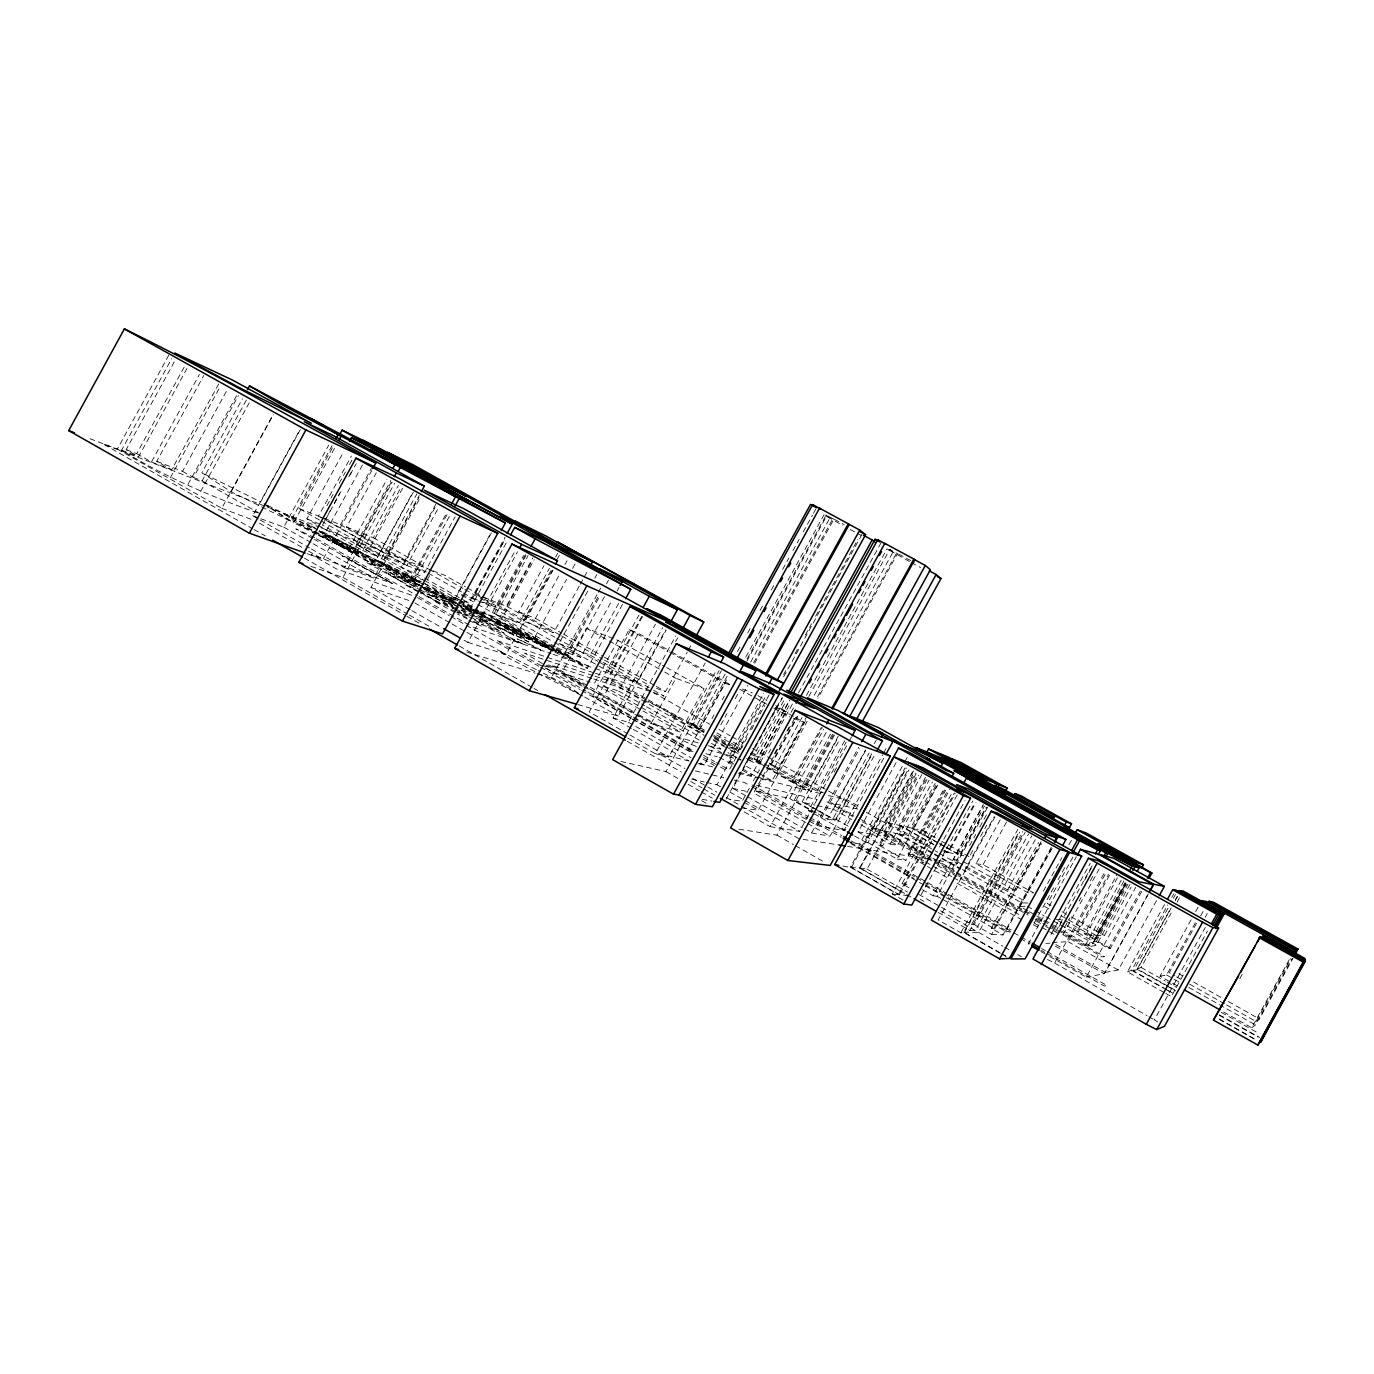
<?xml version="1.0" encoding="UTF-8"?>
<svg xmlns="http://www.w3.org/2000/svg" width="1374" height="1374" viewBox="0 0 1374 1374"><rect width="100%" height="100%" fill="white"/><g stroke="black" fill="none" stroke-linecap="round" stroke-linejoin="round"><path stroke-width="0.75" stroke-dasharray="5 3.75" d="M90.1 438.753L117.322 449.109L168.813 355.11M257.419 512.863C210.136 496.289 164.313 476.538 121.616 450.14L171.733 358.614M187.001 368.421L138.654 456.7L126.185 449.642L174.498 361.448M126.185 449.642L136.747 453.712L184.648 366.291M136.747 453.712L151.432 462.042L199.385 374.501M218.741 383.913L171.681 469.805L156.739 461.355L203.747 375.549M170.307 477.74L220.647 385.836M156.739 461.355L182.536 471.334L227.431 389.392M187.98 484.404L236.568 395.729M182.536 471.334L193.494 477.517L238.423 395.506M332.079 445.605L290.618 521.244L231.124 491.755L201.875 472.793L242.391 398.855M193.494 477.517L202.115 480.848L246.719 399.439M200.604 491.548L249.244 402.788M117.322 449.109L221.746 508.294L272.722 415.274M231.124 491.755L273.306 414.776M258.226 518.857L252.73 515.748L300.15 429.238M300.339 429.547L260.699 501.871L201.875 472.793M252.73 515.748L283.748 527.135L328.712 445.142M319.438 520.025L299.103 508.552L332.869 446.945M316.26 533.971L293.675 522.755L335.101 447.203M316.175 524.147L306.866 518.874L343.345 452.355M299.103 508.552L318.476 516.092L351.401 456.065M326.926 505.718L333.075 494.485M339.241 483.27L345.389 472.038M349.494 464.549L352.568 458.933M324.195 521.708L330.327 510.527M334.414 503.073L339.515 493.747M348.721 476.967L352.809 469.513M340.889 491.6L322.478 525.177L377.661 556.453L412.647 492.682M350.095 474.82L356.227 463.622M362.444 464.996L324.659 533.902L353.599 552.571L409.658 580.343L446.378 513.429M324.711 518.513L340.46 524.782L371.427 468.311M307.072 553.67L323.01 559.338L371.804 470.372M426.266 572.048L346.523 527.032L376.253 472.828M318.15 534.915L348.275 549.858L386.884 479.474M424.446 580.481L412.097 575.878L355.969 544.07L390.851 480.471M311.383 548.965L344.359 567.651L391.229 482.188M353.599 552.571L392.157 482.257M310.902 566.397L342.95 577.423L394.63 483.184M318.029 525.212L362.702 550.527L398.357 485.503M346.523 527.032L373.385 537.784L401.036 487.341M355.969 544.07L369.142 549.257L402.582 488.285M413.368 492.064L376.373 559.527L409.658 580.343M422.694 586.767L379.911 561.313L416.872 493.919M344.359 567.651L373.9 578.093L419.19 495.516M321.276 521.055L385.974 557.569L418.984 497.371M410.105 609.644L370.98 587.471L420.204 497.732M435.781 504.327L401.225 567.29L422.608 576.891M385.974 557.569L403.939 564.302L436.331 505.271M320.76 516.95L406.807 565.487L438.1 508.432M415.206 572.718L448.044 512.863M413.299 582.164L450.998 513.447M406.807 565.487L424.669 572.374L455.137 516.83M427.211 580.017L430.251 574.487M457.868 593.121L490.896 532.957M424.789 580.618L455.618 598.051L491.36 532.906M455.618 598.051L468.912 603.066L505.014 537.286M463.364 592.967L472.639 598.205L505.031 539.175M482.291 598.016L475.043 593.929L504.825 539.673M470.063 608.768L507.607 540.36M478.53 600.988L486.035 603.839L515.817 549.6M464.12 640.25L467.847 642.362L517.569 551.781M477.826 604.388L492.321 612.564L523.649 555.491M482.583 602.001L496.495 607.325L525.83 553.877M526.002 555.457L490.398 620.327L473.755 610.863M555.474 646.759L495.739 614.522L528.097 555.577M579.244 586.114L553.653 632.727L523.219 621.1L504.052 610.331L532.889 557.792M483.03 597.055L506.989 606.432L532.459 560.025M473.996 610.056L501.544 619.107L534.177 559.647M559.699 634.891L518.685 611.774L543.984 565.71M492.321 612.564L519.544 622.731L549.411 568.338M555.577 557.071L557.638 553.327M523.219 621.1L551.06 570.365M557.26 559.081L559.321 555.319M467.847 642.362L505.993 654.539L552.331 570.141M495.739 614.522L523.133 624.758L553.001 570.347M518.685 611.774L535.448 618.334L559.922 573.731M565.023 564.439L567.067 560.729M535.156 636.643L566.586 579.381M572.683 568.304L575.723 562.756M580.275 584.259L583.332 578.66M584.362 576.805L588.467 569.334M559.974 641.624L588.656 589.412M594.787 578.214L596.848 574.487M537.131 673.775L551.197 678.103L597.243 594.272M598.274 592.4L601.331 586.818M570.055 647.618L599.39 594.221M557.329 647.686L568.407 653.2L600.266 595.165M606.449 583.933L608.493 580.189M587.728 687.773L561.657 673.054L586.32 628.141L617.991 640.387L664.776 666.579M622.491 604.354L587.385 668.296L570.76 658.112L604.612 596.453M568.407 653.2L580.704 657.27L612.031 600.215M617.081 591.009L619.107 587.316M558.96 643.479L590.185 655.123L618.558 603.461M617.991 640.387L594.341 683.462L641.023 709.791M631.13 718.207L592.486 696.36L629.155 629.601L638.378 633.362L669.997 651.018M599.012 666.098L608.115 671.233L638.979 615.037M641.71 616.359L589.206 711.938L628.055 733.939M699.091 739.985L604.199 686.468L642.809 616.187M592.486 696.36L602.173 699.28L638.378 633.362M604.199 686.468L618.695 691.088L655.45 624.191M631.456 728.392L613.079 717.984L662.68 627.678M577.819 704.536L618.283 716.06L665.617 629.893M608.115 671.233L637.725 681.933L666.235 630.048M613.079 717.984L628.347 722.26L675.853 635.801M675.613 641.589L677.674 637.862M656.463 688.34L665.531 691.62L687.24 652.118M688.271 650.245L691.38 644.595M651.036 723.531L675.888 678.309L704.072 688.563L680.25 731.93L651.036 723.531L589.601 688.821M627.695 738.044L655.312 753.708L705.206 662.903M655.312 753.708L668.743 757.005L716.558 669.997M725.146 674.016L696.378 726.348L690.401 722.982L719.134 670.667M620.859 761.471L665.926 771.57L721.333 670.77M690.401 722.982L693.372 723.875L721.213 673.243M737.46 651.585L741.565 644.114M747.731 632.899L751.853 625.41M760.062 610.468L764.167 602.997M771.364 589.91L774.438 584.311M782.665 569.351L788.831 558.136M792.935 550.665L799.101 539.45M803.206 531.978L812.446 515.147M813.477 513.275L816.551 507.676M703.522 731.93L698.181 728.924L727.997 674.668M698.181 728.924L699.383 729.285L728.134 676.987M632.967 719.255L688.185 750.462L725.163 683.187L733.235 686.296M711.955 718.636L714.016 714.892M722.243 699.933L724.287 696.189M745.876 656.927L823.988 514.803L842.829 525.521M747.113 658.919L826.169 515.113L833.863 519.269L754.755 663.161M746.821 661.237L826.324 516.59M750.719 662.045L829.896 517.998L826.169 515.113M753.673 662.697L832.919 518.53L844.168 524.61M720.852 724.837L727.018 713.621M735.245 698.679L738.319 693.063M698.164 763.652L704.089 765.112L747.903 685.386M723.274 753.639L728.855 756.782L763.772 693.269M733.956 764.064L728.684 761.093L761.522 701.341L765.301 702.767M706.476 782.441L716.97 784.76L766.091 695.381M769.114 694.952L738.216 751.149L731.294 747.25M736.378 757.04L729.302 769.904L716.421 762.622M740.414 749.689L747.49 736.825M751.544 729.491L764.665 705.601M783.661 674.445L785.722 670.684M795.014 653.801L799.136 646.295M805.319 635.046L811.519 623.779M815.641 616.273L857.926 539.347M783.661 676.764L861.91 534.417M726.193 799.033L781.823 697.855M745.584 795.615L732.754 788.35L782.63 697.649M750.256 753.605L753.639 755.511L784.554 699.28M792.351 704.123L760.337 762.347L754.292 758.946L786.289 700.74M763.875 765.593L755.992 761.162L789.002 701.118M754.292 758.946L757.005 759.702L789.895 699.881M753.639 755.511L760.509 757.452L790.325 703.248M739.349 772.411L751.406 775.417L786.495 711.595L775.778 705.618M798.552 692.857L881.181 542.575M749.328 788.298L742.2 801.265L730.195 799.582M753.399 780.896L759.496 769.801M768.667 753.141L770.694 749.431M791.046 712.419L795.117 705.017M774.386 753.691L777.495 748.057M786.787 731.14L788.865 727.396M806.418 695.45L887.02 548.861L892.98 552.073L813.374 696.858M794.533 718.585L753.639 792.97L805.765 822.476M883.74 758.208L843.911 830.6L817.29 825.637L756.095 791.029L797.126 716.421M802.004 717.537L775.125 766.417L769.217 763.102L823.163 792.712L816.98 791.166L770.986 765.284L797.83 716.472M808.839 696.446L889.682 549.428L897.462 553.619L817.925 698.232M807.397 715.236L777.65 769.32L778.68 769.612L806.572 718.894M817.65 696.584L896.621 552.949L914.38 562.533M756.816 776.963L772.085 780.776L804.185 722.415L794.996 717.297M741.926 807.964L758.276 810.248L807.156 721.35M766.383 767.327L791.579 781.514L821.377 727.31M791.579 781.514L792.609 781.772L822.373 727.67M744.296 811.948L770.11 826.633L823.593 729.405M756.095 791.029L789.775 798.62L826.873 731.191M816.328 812.858L794.052 800.321L831.012 733.115M739.006 829.209L776.911 835.169L832.884 733.544M805.748 785.138L833.52 734.661M806.744 785.396L834.447 735.021M794.052 800.321L802.176 801.866L838.312 736.172M792.609 781.772L803.103 787.68L809.612 789.311L838.518 736.756M817.118 809.818L804.769 802.845L839.789 739.195M816.98 791.166L845.749 738.869M812.223 812.721L808.496 810.608L846.178 742.115M770.11 826.633L799.565 831.356L847.964 743.368M848.995 741.496L852.086 735.88M834.173 772.033L838.295 764.528M804.219 828.831L811.553 832.988L858.681 747.284M817.29 825.637L859.574 748.796M818.183 813.906L827.457 819.127L865.551 749.895M817.015 805.593L833.348 809.234L866.032 749.843M818.887 810.815L832.988 818.767L869.124 753.089M874.276 743.712L876.337 739.951M827.457 819.127L835.1 820.398L872.576 752.265M832.988 818.767L836.216 819.419L872.112 754.154M811.553 832.988L829.965 836.165L875.255 753.845M845.525 830.858L841.901 828.814L882.589 754.841M883.602 752.986L886.659 747.439M896.106 762.639L858.132 831.991L882.658 845.834L921.834 774.627M847.14 841.489L859.54 844.048L903.68 763.841M904.71 761.969L907.802 756.37M908.403 895.814L898.63 894.337L850.472 867.028L905.037 767.877M842.983 866.101L851.279 867.612L905.861 768.409M854.611 835.993L865.517 842.159L906.308 768.049M865.517 842.159L867.921 842.588L908.506 768.822M858.08 831.768L873.349 834.653L909.004 769.869M850.472 867.028L859.574 868.007L913.075 770.78M904.727 893.444L860.072 868.093L913.538 770.951M926.024 859.059L871.82 828.574L882.177 830.411L914.242 772.119M930.164 846.521L887.947 822.803L915.359 772.978M930.971 857.136L884.564 831.012L916.492 772.978M944.556 789.998L905.809 860.399L878.81 845.147L917.471 774.902M860.072 868.093L867.028 869.072L918.691 775.194M887.947 822.803L899.128 825.293L925.561 777.237M873.349 834.653L890.077 844.083L926.797 777.358M884.564 831.012L897.256 833.657L927.055 779.505M932.809 852.928L899.42 834.173L929.082 780.243M890.077 844.083L897.548 845.405L932.448 781.978M933.564 844.203L900.125 825.413L910.739 827.783L935.144 783.438M935.883 785.275L908.145 835.667L899.42 834.173M944.041 845.955L913.281 828.677L937.6 784.485M867.921 842.588L897.05 859.042L937.738 785.104M957.163 794.962L920.065 862.391L924.049 862.906L908.128 853.924L943.818 789.088M913.281 828.677L923.328 830.909L945.707 790.239M908.128 853.924L912.456 854.559L947.562 790.771M902.907 900.022L892.293 893.959L949.949 789.191M908.987 887.741L901.997 883.774L952.491 792.042M898.63 894.337L954.432 792.935M892.293 893.959L899.335 895.006L955.205 793.485M939.541 846.951L965.029 800.63M921.215 894.68L972.826 800.922M943.526 851.76L947.528 852.481L975.093 802.399M944.711 850.472L948.421 852.55L975.918 802.605M922.332 889.648L933.169 895.796L983.372 804.597M1041.131 841.712L1014.39 890.249L1007.606 889.923L953.384 859.506L982.977 805.731M948.421 852.55L957.936 854.284L984.488 806.074M933.169 895.796L937.085 896.26L985.845 807.672M945.862 846.968L960.34 855.109L986.79 807.053M987.666 807.173L953.247 869.69L940.263 862.374M969.546 845.628L975.695 834.465M979.782 827.028L987.975 812.137M970.388 854.903L973.445 849.338M980.607 836.337L986.738 825.207M964.17 871.322L994.141 816.877M994.999 816.706L938.167 919.945L960.855 932.843L964.325 932.74L1005.785 956.356M976.021 863.765L983.097 864.607L1033.488 892.842L1027.443 892.585L976.021 863.765L1000.444 819.385M983.097 864.607L1006.644 821.841M960.855 932.843L1017.808 829.415M1000.032 952.766L963.809 932.19L1019.147 831.682M964.325 932.74L1019.731 832.094M918.656 894.354L971.624 924.444L1022.788 831.51M938.219 912.456L969.838 930.421L1023.87 832.301M971.624 924.444L974.355 924.616L1025.193 832.283M969.838 930.421L975.385 930.576L1028.645 833.863M963.809 932.19L978.614 932.414L1031.891 835.667M1007.606 889.923L1035.275 839.669M1051.368 847.14L1003.02 934.921L991.375 928.309L1038.641 842.485M991.375 928.309L993.866 928.463L1040.857 843.155M974.355 924.616L991.65 934.423L1041.544 843.808M946.068 897.583L1005.785 931.469L1051.831 847.861M1027.563 910.687L1020.092 906.479L1052.501 847.638M1043.398 891.176L1061.844 857.668M1069.024 844.649L1072.098 839.05M1034.364 922.796L1053.961 887.209M1058.083 879.721L1066.327 864.744M1072.922 857.118L1047.383 903.474L1051.058 905.552M1028.113 944.316L1076.357 856.758M1050.973 934.595L1090.217 863.336M1092.038 865.809L1054.253 934.406L1041.2 927.055M1059.148 926.523L1063.218 919.12M1084.601 880.305L1092.742 865.517M1064.678 927.295L1069.814 917.987M1079.037 901.224L1081.098 897.514M1090.321 880.751L1093.412 875.169M1063.081 934.509L1099.664 868.11M1047.435 959.499L1054.631 963.054L1104.988 871.666M1052.226 942.478L1068.045 941.671L1105.778 873.194M1141.76 891.4L1110.364 948.386L1108.681 948.558L1096.263 941.585L1094.048 941.757L1076.752 932.036L1108.578 874.276M1076.752 932.036L1078.229 931.984L1109.883 874.534M1110.364 948.386L1084.429 933.805L1116.787 875.101M1084.429 933.805L1086.594 933.719L1117.423 877.763M1121.321 880.15L1084.67 946.652L1088.036 946.154L1123.984 880.906M1068.422 919.876L1095.937 935.351L1124.791 882.984M1086.594 933.719L1095.112 938.494L1125.959 882.503M1063.064 930.61L1091.093 946.36L1125.718 883.534M1094.048 941.757L1126.955 882.056M1095.112 938.494L1096.83 938.39L1126.44 884.633M1096.263 941.585L1127.865 884.255M1091.093 946.36L1096.452 945.123L1129.995 884.255M1095.937 935.351L1104.404 935.522L1131.094 887.089M1049.908 956.63L1086.233 977.12L1135.731 887.329M1108.681 948.558L1140.3 891.176M1086.233 977.12L1104.249 973.737L1148.217 893.942M1055.885 944.539L1105.194 972.363L1147.582 895.453M1105.194 972.363L1118.299 969.992L1157.2 899.403M1164.001 992.457L1127.419 971.882L1164.448 904.71M1127.419 971.882L1131.644 970.302L1167.642 904.985M1171.747 897.514L1173.808 893.787M1166.87 989.744L1133.361 970.92L1168.261 907.596M1173.396 898.287L1175.44 894.56M1168.226 986.274L1137.346 968.945L1170.133 909.433M1175.251 900.142L1177.312 896.415M1133.361 970.92L1137.311 969.374L1171.232 907.853M1175.337 900.382L1177.398 896.655M1137.346 968.945L1141.09 967.468L1172.932 909.691M1177.054 902.237L1180.129 896.638M1176.883 985.656L1160.034 976.193L1191.55 919.034M1195.62 911.649L1198.66 906.119M1160.034 976.193L1166.56 974.99L1195.569 922.349M1196.565 923.208L1169.274 972.723L1174.804 975.849M1200.618 915.874L1203.641 910.378M1205.221 917.231L1207.299 913.487M1157.75 1021.981L1154.383 1019.817L1205.307 927.467M1172.348 994.69L1207.437 931.057M1239.829 978.614L1242.92 972.998M1223.65 1011.968L1251.714 1027.752L1289.619 959.035M1226.518 1004.892L1256.059 1021.483L1290.684 958.691M1251.714 1027.752L1255.458 1024.952L1292.11 958.502M1256.059 1021.483L1259.477 1019.01L1292.986 958.279M1046.009 943.371L1049.976 943.148M1020.092 906.479L1025.433 906.325M1056.056 919.515L1063.321 919.567M1028.061 902.993L1021.827 902.924L962.487 869.587M991.65 934.423L1003.02 934.921M1005.785 931.469L1011.264 931.847M953.384 859.506L961.353 860.502M901.997 883.774L909.485 884.787M897.05 859.042L905.809 860.399M803.155 839.359L839.153 845.027M847.621 846.367L936.553 860.364M938.682 860.691L957.73 863.696L939.077 853.202M702.08 799.324L711.869 801.042M878.81 845.147L882.658 845.834M960.34 855.109L963.947 855.762M841.901 828.814L845.955 829.604M808.496 810.608L812.498 811.45L789.775 798.62M691.809 779.178L704.381 781.978M732.754 788.35L747.37 791.596M804.769 802.845L814.971 805.13M695.244 770.917L723.858 777.65M734.077 780.054L744.296 782.459L749.895 785.619M756.456 785.31L816.757 799.479M857.943 809.149L831.407 802.914L853.855 815.555M689.13 761.024L658.369 753.416L685.025 768.513M699.383 763.566L713.741 767.121M738.302 773.201L758.774 778.268M760.818 778.783L805.868 789.947L766.898 767.997M820.347 793.519L810.299 791.029L767.534 766.967M828.385 795.512L848.462 800.475L859.197 806.521M688.185 750.462L693.32 751.801M728.684 761.093L732.668 762.141M705.824 753.742L717.417 756.816M728.855 756.782L741.084 760.08L727.928 752.626M696.326 746.511L683.118 740.741L635.544 713.862M708.366 749.775L724.407 754.154M726.417 754.687L736.447 757.418M755.992 761.162L760.337 762.347M770.986 765.284L775.125 766.417M698.215 742.887L679.769 737.752L636.952 713.587M708.469 745.739L720.766 749.173M696.378 726.348L691.586 724.888L699.383 729.285M466.748 652.1L535.121 673.157M561.657 673.054L590.253 682.157M541.734 665.222L549.583 667.73L545.976 665.703M591.885 678.378L551.335 665.239L635.097 712.522M593.912 679.031L618.231 686.914L704.209 735.348M593.001 675.561L524.662 653.131L544.19 664.69M595.011 676.214L607.068 680.164L642.053 699.435M593.465 672.659L496.478 640.439L543.125 666.802M595.492 673.329L603.564 676.008L646.261 700.053M473.188 627.283L551.06 653.629M553.052 654.299L593.104 667.85M595.097 668.537L645.024 685.42L651.946 689.301M370.98 587.471L410.929 601.194M411.616 595.2L336.218 568.784L311.28 554.667L392.449 583.503L314.406 539.364M467.503 618.97L457.508 613.955M473.188 621.443L483.322 625.136M494.606 629.326L484.472 625.634L469.685 617.235M793.348 718.43L804.185 722.415M455.842 611.275L446.103 607.686L434.081 600.85L453.214 608.613M457.8 611.997L461.698 613.422L454.914 609.575M469.084 616.187L458.693 611.361M467.04 615.896L456.752 612.117L467.71 618.334M471.265 617.441L504.327 633.328L486.018 622.954L479.045 620.395M455.773 608.424L449.556 606.123L418.95 588.948M455.601 608.905L469.324 615.621M447.615 605.299L437.018 601.365L422.23 592.967M418.538 590.872L429.306 594.925M429.633 594.994L437.379 597.896L419.705 587.883M434.871 597.793L453.952 607.394M775.142 707.318L786.495 711.595M221.746 508.294L253.795 520.334M461.63 594.547L476.658 600.266M472.639 598.205L480.591 601.245M121.616 450.14L138.654 456.7M151.432 462.042L171.681 469.805M264.873 506.13L102.878 443.802L252.163 528.509M266.865 506.886L318.871 526.895M320.863 527.668L430.869 569.97M432.862 570.742L444.867 575.362L465.374 586.887M742.389 689.044L752.368 692.891M348.292 551.111L354.183 553.379M364.213 559.922L370.207 562.241M475.043 593.929L481.037 596.264M311.915 529.986L282.563 513.395L292.988 517.551L310.936 527.942M314.234 531.515L322.443 534.726L340.563 545.014L317.892 533.576M362.702 550.527L377.661 556.453M311.761 530.45L292.731 520.798L316.192 534.125M306.866 518.874L318.579 523.597M552.537 650.658L537.114 643.015L549.428 648.872M509.651 637.399L524.112 644.509L515.645 640.885M525.864 637.364L543.005 646.553L508.157 628.605L529.9 639.889M474.477 615.346L443.716 599.768L458.882 606.793M476.383 616.222L487.736 621.477L477.86 615.586M460.977 609.661L470.063 613.869M471.883 614.71L487.839 623.487L475.146 617.63M473.343 616.789L455.464 607.36M424.497 587.23L446.636 598.755L420.891 585.547M454.949 601.4L440.504 594.667L454.897 602.499M418.349 584.551L412.853 582.009L428.619 590.442L420.169 585.41M455.687 603.615L444.747 598.532L454.347 604.251M457.508 604.457L472.639 612.254L461.114 607.394M460.788 607.686L474.064 613.834M426.095 586.303L454.485 600.094L435.197 588.622L413.935 578.694L423.673 584.482M418.984 585.513L387.64 571.498L416.666 585.29M420.908 586.44L455.704 602.997M457.645 603.925L589.12 666.51M424.394 588.982L455.344 603.701M457.284 604.629L470.818 611.069M472.759 611.98L583.005 664.432M424.566 587.694L458.366 604.302M317.531 529.917L306.66 523.769L317.772 529.282M319.386 530.828L358.305 550.132L319.627 530.209M379.911 561.313L421.423 581.855M458.332 599.579L451.187 596.041L473.085 608.132M460.118 600.472L474.408 607.566M509.496 625.204L554.461 647.274M556.298 648.184L570.227 656.377L555.474 649.078M320.211 531.463L391.573 567.926L334.157 538.522M474.872 609.026L483.82 613.457L475.988 608.545M516.315 629.618L483.047 611.997L546.852 646.02L516.796 629.962M517.534 630.237L539.467 641.108L531.394 636.076M553.636 648.15L530.519 635.389M458.143 600.885L450.758 597.226L457.731 601.623M459.981 601.812L472.914 608.218M548.827 645.969L543.417 643.272L551.266 648.167M556.058 649.541L567.531 656.24L554.873 649.971M463.175 604.543L476.108 610.966M477.963 611.877L485.348 615.535L476.606 610.039M554.959 651.001L558.634 652.822L544.722 645.333L549.428 648.253M553.155 651.362L475.885 612.306M555.062 652.307L587.385 668.296M477.86 615.312L500.943 626.235L494.005 621.855M267.861 505.529L313.392 528.2M458.624 602.516L471.488 608.905M473.326 609.816L492.493 620.189L477.791 612.89M463.072 605.591L475.954 611.962M472.209 610.485L463.038 605.934L471.282 611.155M536.289 669.619L498.865 650.641L508.552 657.974L581.254 695.45L568.115 685.746L538.161 670.564M583.984 687.172L600.764 694.231L633.706 712.831M825.465 515.593L829.896 517.998M850.163 529.488L855.676 532.459M857.513 533.456L863.009 536.427M909.468 561.519L887.02 548.861M911.323 562.533L920.58 567.531M757.933 695.656L766.847 700.637M793.159 716.266L776.636 707.06L744.622 765.284L757.435 772.514M739.813 689.319L766.812 704.295M773.871 708.245L789.741 717.091M671.852 652.049L729.508 684.235M629.155 629.601L667.919 651.242M669.773 652.272L725.163 683.187M666.648 667.627L704.072 688.563M586.32 628.141L662.835 670.993M664.69 672.041L675.888 678.309M743.987 802.261L758.276 810.248M1178.875 973.754L1182.533 975.815M1193.525 981.981L1221.005 997.404M1228.339 1001.526L1259.477 1019.01M923.328 830.909L939.902 840.218M941.74 841.249L969.357 856.758M1062.102 911.752L1069.453 915.891M1071.291 916.922L1104.404 935.522M1176.659 976.88L1180.352 978.958M1189.592 984.145L1224.663 1003.844M910.739 827.783L937.978 843.069M939.782 844.1L945.226 847.157M947.047 848.17L957.936 854.284M1044.584 906.462L1050.08 909.571M1061.089 915.754L1066.585 918.845M1166.56 974.99L1179.527 982.273M1188.785 987.477L1255.458 1024.952M899.128 825.293L934.492 845.165M943.801 850.386L947.528 852.481M963.174 861.532L1014.39 890.249M1065.176 920.614L1096.83 938.39M653.663 690.28L664.037 696.103L609.524 677.983L646.707 698.919M467.246 587.952L480.299 595.286M482.171 596.333L554.907 637.227M556.762 638.275L597.793 661.341M599.665 662.388L709.688 724.253M719.014 729.491L730.212 735.777M732.067 736.825L743.265 743.111M752.591 748.366L765.644 755.7M767.499 756.748L858.887 808.118M866.359 812.309L937.669 852.241M965.338 867.767L1026.223 901.945M1057.911 920.546L1065.297 924.702M1067.151 925.75L1078.229 931.984M1141.09 967.468L1165.255 981.019M1167.11 982.066L1176.402 987.288M1221.228 1012.329L1258.945 1033.488M934.664 853.958L940.228 857.084M942.083 858.132L960.632 868.54M1027.202 906.273L1044.051 915.719M1045.923 916.767L1051.539 919.927M1053.411 920.975L1059.028 924.118M1060.9 925.166L1096.452 945.123M1219.236 1014.802L1259.649 1037.49M1170.047 987.305L1175.491 990.362M1137.311 969.374L1164.637 984.711M1166.457 985.742L1175.56 990.843M1219.391 1015.334L1258.069 1037.061M1029.435 911.735L1035.051 914.878M1036.906 915.926L1061.209 929.563M1168.724 990.791L1172.451 992.887M1219.116 1018.958L1257.021 1040.255M1131.644 970.302L1163.349 988.112M1165.204 989.16L1172.657 993.35M1219.356 1019.456L1257.347 1040.788M882.177 830.411L926.677 855.435M937.807 861.687L954.501 871.082M956.356 872.112L1023.132 909.657M1024.987 910.687L1030.552 913.83M1037.971 917.987L1041.681 920.082M1043.536 921.13L1049.101 924.255M1050.955 925.286L1058.358 929.459M1060.213 930.507L1088.036 946.154M1165.839 993.488L1171.318 996.562M535.448 618.334L561.468 632.985M563.323 634.032L602.344 656.016M604.216 657.064L654.385 685.334M656.24 686.382L665.531 691.62M561.554 635.939L602.568 659.056M604.423 660.104L649.163 685.317M506.989 606.432L553.653 632.727M590.185 655.123L601.159 661.306M602.98 662.337L637.725 681.933M897.256 833.657L932.568 853.529M934.423 854.576L940.005 857.719M941.86 858.767L960.443 869.227M560.781 644.509L597.192 665.068M716.919 732.943L726.004 738.044M733.269 742.132L742.355 747.25M751.423 752.351L760.509 757.452M486.035 603.839L519.544 622.731M716.438 734.884L729.422 742.183M731.277 743.231L740.552 748.452M428.121 573.095L461.509 591.919M932.826 858.183L938.39 861.326M693.372 723.875L704.536 730.161M713.827 735.399L726.846 742.733M728.701 743.781L739.865 750.049M757.005 759.702L762.45 762.759M764.253 763.789L809.612 789.311M648.562 699.967L704.33 731.38M713.621 736.601L730.367 746.03M732.222 747.078L737.804 750.204M748.95 756.49L765.679 765.919M861.343 819.763L924.942 855.573M926.815 856.62L932.414 859.781M934.286 860.845L954.861 872.421M956.733 873.469L1022.204 910.344M1024.077 911.391L1029.676 914.552M1037.164 918.759L1042.78 921.92M1052.123 927.192L1055.867 929.288M1057.74 930.353L1104.507 956.665L1102.395 956.922L1057.774 931.778M461.492 595.165L476.005 603.358M714.205 737.941L726.674 744.966M648.116 701.101L703.797 732.445M714.927 738.731L727.928 746.048M729.783 747.078L739.057 752.317M748.332 757.538L765.043 766.95M827.148 801.918L853.185 816.585M862.494 821.824L925.715 857.428M927.587 858.475L1028.01 915.032M1035.446 919.223L1041.028 922.366M1042.883 923.397L1055.902 930.73M501.544 619.107L548.896 645.797M550.716 646.828L570.76 658.112M318.476 516.092L403.939 564.302M643.822 700.431L658.249 706.305L678.962 717.967L670.117 715.253L703.677 734.145M713.003 739.401L724.184 745.704M726.056 746.752L739.109 754.103M746.563 758.311L754.034 762.518L747.198 759.564M937.24 865.362L1019.474 911.615M1036.288 921.078L1043.759 925.286M1045.631 926.334L1051.23 929.494M1053.102 930.541L1060.573 934.749M713.57 740.62L728.512 749.036M730.384 750.084L737.855 754.309M833.348 809.234L851.691 819.574M860.863 824.744L897.548 845.405M1068.045 941.671L1118.299 969.992M912.456 854.559L923.654 860.863M925.509 861.91L931.108 865.07M932.98 866.118L951.632 876.612M953.504 877.677L1020.676 915.496M1033.729 922.847L1039.328 925.99M618.695 691.088L644.664 705.721M646.519 706.768L700.293 737.082M711.423 743.351L720.697 748.59M1033.317 924.668L1038.624 927.639M920.065 862.391L925.595 865.5M927.433 866.547L932.963 869.656M934.818 870.704L949.571 879.017M956.957 883.173L1021.517 919.549M759.272 773.545L772.085 780.776M710.255 746.288L721.419 752.574M836.216 819.419L848.977 826.616M642.895 710.856L680.25 731.93M802.176 801.866L835.1 820.398M742.75 769.028L755.065 775.984M1055.404 946.205L1104.249 973.737M719.358 757.332L731.81 764.356M742.492 770.402L751.406 775.417M1040.839 951.495L1048.104 955.6M716.97 784.76L720.629 786.821M729.817 792.008L799.565 831.356M484.112 599.047L504.052 610.331M373.385 537.784L427.469 568.338M429.341 569.386L462.918 588.364M464.79 589.412L496.495 607.325M523.133 624.758L552.846 641.538M554.701 642.585L580.704 657.27M340.46 524.782L424.669 572.374M424.463 577.939L468.912 603.066M369.142 549.257L422.986 579.588M814.095 813.769L843.911 830.6M548.655 664.793L584.603 685.094M546.852 665.085L581.219 684.492M582.164 686.141L564.061 675.905L554.409 672.865L545.255 667.695M703.522 755.339L714.583 761.591M859.54 844.048L918.725 877.591M920.58 878.639L926.128 881.782M927.982 882.829L946.48 893.323M948.318 894.371L1011.212 930.009M602.173 699.28L631.834 716.043M633.689 717.091L693.028 750.616M314.629 537.663L295.822 528.853L312.533 538.299M316.484 538.728L417.232 595.663M419.087 596.711L469.461 625.17M544.997 667.867L586.045 691.07M587.917 692.118L694.282 752.231M703.625 757.503L718.55 765.936M720.423 767.001L726.022 770.161M752.076 784.898L808.118 816.568M809.99 817.616L841.747 835.564M851.09 840.854L914.586 876.732M916.458 877.797L922.057 880.957M923.929 882.022L942.616 892.568M944.488 893.632L1011.728 931.641M1013.6 932.688L1019.199 935.849M1021.071 936.913L1030.397 942.186M1041.612 948.524L1045.339 950.636M1047.211 951.684L1106.98 985.467L1104.404 986.068L1046.559 953.367M417.456 597.638L449.178 615.586M451.05 616.634L538.797 666.253M540.669 667.3L579.862 689.473M581.734 690.538L630.271 717.984M632.143 719.031L691.878 752.815M703.093 759.152L714.291 765.473M751.767 786.667L807.74 818.32M809.612 819.385L841.317 837.316M850.643 842.588L914.088 878.467M925.286 884.787L1009.255 932.276M1020.435 938.597L1029.779 943.869M1040.96 950.207L1044.704 952.319M202.115 480.848L261.352 514.34M283.748 527.135L311.348 542.73M313.186 543.778L373.9 578.093M551.197 678.103L582.885 696.034M584.74 697.082L618.283 716.06M628.347 722.26L633.895 725.386M635.75 726.434L691.156 757.795M700.397 763.017L704.089 765.112M807.62 823.524L829.965 836.165M414.793 602.928L450.157 622.937M452.012 624.002L465.047 631.37M466.902 632.418L505.993 654.539M633.294 729.422L688.443 760.664M260.064 519.904L309.545 547.917M747.404 796.662L802.382 827.801M411.96 610.691L441.775 627.592M417.936 586.887L402.943 579.862L417.181 587.935M451.994 607.566L457.027 610.417M421.406 590.665L399.216 578.076L388.361 573.954L414.484 588.776M474.322 622.044L481.69 626.235L468.276 620.224M313.581 531.48L330.052 540.824L317.995 535.139M418.435 591.129L404.454 584.173L418.778 592.297M420.221 592.142L436.262 601.245L420.581 593.31M450.706 610.09L455.807 612.993M850.867 843.602L923.654 884.89M925.526 885.938L944.196 896.535M937.085 896.26L940.743 898.338M942.581 899.369L993.866 928.463M259.428 523.168L306.66 550.029M308.48 551.06L323.01 559.338M978.614 932.414L1002.797 946.171M1004.669 947.218L1010.251 950.396M1017.687 954.621L1021.414 956.751M867.028 869.072L907.424 892.001M920.288 899.3L923.963 901.396M940.486 910.773L975.385 930.576M629.893 734.987L668.743 757.005M906.582 894.508L912.164 897.669M342.95 577.423L407.511 614.041M409.366 615.088L429.65 626.596M254.035 529.557L265.216 535.912M304.41 558.153L405.175 615.312M407.048 616.376L420.101 623.779M459.294 646.02L532.064 687.309M533.936 688.374L537.663 690.487M627.231 741.307L681.349 771.999M692.548 778.354L716.799 792.111M726.142 797.418L798.912 838.707M1001.852 953.796L1007.279 956.888M690.813 781.531L701.874 787.817M703.711 788.865L714.789 795.168M776.911 835.169L793.451 844.563M795.288 845.611L824.692 862.322M1054.631 963.054L1146.998 1015.609M1148.853 1016.657L1154.383 1019.817M859.574 868.007L904.796 893.753M851.279 867.612L899.335 895.006M701.702 800.664L707.026 803.704M665.926 771.57L678.911 779.024M688.185 784.331L699.314 790.72M701.169 791.785L712.299 798.174M434.699 590.305L444.592 596.213L425.888 586.853M423.845 584.792L408.198 576.238L419.431 582.937M425.184 583.71L456.735 603.083M405.382 573.422L413.368 578.471L386.128 563.872M329.726 536.186L337.351 541.047L319.06 531.549M319.077 531.034L348.275 549.858M264.066 503.64L293.675 522.755M264.22 504.155L290.618 521.244M832.919 518.53L833.863 519.269M889.682 549.428L892.98 552.073M389.855 582.026L341.817 555.646L389.855 582.026M410.809 582.078L399.233 577.681L371.169 561.76L383.037 566.328L410.809 582.078M402.084 581.975L366.514 562.498L376.579 566.397L402.084 581.975M375.926 565.727L327.287 538.952L375.926 565.727M354.767 552.863L334.998 543.348L354.767 552.863M518.17 642.482L501.63 635.389L487.615 627.231L504.258 634.393L518.17 642.482M533.851 646.072L517.225 638.91L540.824 650.125L533.851 646.072M524.336 638.309L502.729 626.819L524.336 638.309M500.892 629.155L479.681 618.266L500.892 629.155M513.756 635.286L494.588 624.689L513.756 635.286M528.681 641.95L503.537 629.155L528.681 641.95M509.582 629.532L490.157 619.485L509.582 629.532M452.441 605.436L431.608 594.272L452.441 605.436M434.991 594.032L423.226 588.57L443.459 599.081L434.991 594.032M406.738 575.706L392.311 568.956L416.906 581.752L406.738 575.706M407.958 577.87L384.892 566.689L396.674 573.954L419.757 585.118L407.958 577.87M514.323 628.777L490.758 617.098L523.013 634.204L514.323 628.777M336.578 541.081L323.474 534.572L345.2 546.56L336.578 541.081M350.25 547.831L340.718 543.091L358.528 553.087L350.25 547.831M366.703 556.023L354.732 550.081L374.758 561.124L366.703 556.023M391.71 568.75L375.549 560.747L398.563 573.095L391.71 568.75M540.205 642.895L494.417 620.206L547.539 647.48L540.205 642.895M374.054 561.09L344.376 546.388L380.186 564.972L374.054 561.09"/><path stroke-width="1.5" d="M1304.905 959.791L1305.008 958.502L1263.582 935.539L1262.517 936.312L1304.905 959.791L1257.897 1045.099L1213.482 1020.126L1260.216 936.759L1303.771 960.907L1303.565 962.298L1258.996 937.583M1305.163 961.542L1305.3 960.186L1262.792 936.639L1261.693 937.446L1305.163 961.542L1260.628 1042.282L1275.244 1014.699M1257.897 1045.099L1303.771 960.907M305.097 552.966L249.329 533.181L68.7 430.612L124.381 328.901C209.793 370.551 292.027 418.297 375.858 462.952L372.818 468.517M247.457 389.615L249.484 385.922L307.467 416.58L338.141 434.545L336.115 438.237M249.329 533.181L305.921 429.942L375.858 462.952M339.017 435.747L342.092 430.148L360.658 439.182L446.447 486.808L429.306 478.564L342.092 430.148M339.138 439.835L341.164 436.142L310.799 418.366L365.072 447.134L395.025 464.652L392.981 468.345M349.425 441.277L351.435 437.585L366.463 444.97L468.259 500.651M298.879 562.258L355.969 458.143L397.67 477.637L497.766 533.335L442.565 633.912L402.445 621.1L298.879 562.258L302.881 563.649M394.286 476.623L396.33 472.914L424.343 486.121L421.251 491.755M398.254 471.162L400.281 467.469L370.619 450.105L421.595 477.07L455.55 496.684L451.479 504.121M455.069 506.027L459.156 498.607L425.098 478.942L505.374 522.979L501.27 530.45M402.445 621.1L460.067 516.092L497.766 533.335M507.092 533.524L512.244 524.129L444.918 487.667M510.647 534.812L514.718 527.41L544.379 541.081L613.852 579.639L630.752 589.326L625.599 598.721M575.792 703.969L529.248 690.71L454.691 648.373L511.935 544.07L602.362 584.946L669.739 622.405L586.87 585.771L511.935 544.07M519.595 548.071L521.639 544.379L557.483 560.764L555.422 564.508M531.085 546.199L535.156 538.78L630.752 589.326M590.511 565.607L592.555 561.88L545.718 535.877L515.095 520.952L563.443 547.814L592.555 561.88M529.248 690.71L586.87 585.771M620.121 585.479L622.147 581.803L564.336 549.703L538.213 537.165L622.147 581.803M625.857 736.996L574.315 707.765L629.927 606.518L643.771 612.615L723.669 657.047L720.629 662.594M643.101 607.531L649.267 596.299L677.434 609.661L670.306 622.628M682.792 628.536L689.971 615.466L703.78 622.027L696.532 635.2M779.23 694.179L725.094 663.917L676.351 643.702L612.649 759.633L673.535 794.172L679.031 794.979L695.502 804.34L712.35 806.761L774.077 694.505L759.788 686.519L779.23 694.179L719.718 802.433L713.827 801.403M708.263 657.356L711.303 651.791L723.669 657.047M728.375 653.852L810.523 504.413L816.551 507.676L812.635 504.636L730.573 653.972M737.254 657.82L819.539 508.14L859.746 530.089L865.568 534.709L780.346 689.696M749.689 637.776L753.794 630.305M764.064 611.619L766.108 607.892M780.484 581.734L782.545 578.007M788.693 566.792L790.754 563.065M739.264 672.59L743.351 665.153L756.061 670.564L753.004 676.128M673.535 794.172L737.546 677.743L759.015 688.821L774.077 694.505M679.031 794.979L742.458 679.598M765.85 673.707L848.325 523.683M765.902 676.042L849.269 524.421M695.502 804.34L759.015 688.821M768.908 683.926L771.999 678.327L783.386 683.153L779.264 690.658M777.358 679.958L859.746 530.089M788.676 691.775L872.164 539.948L863.628 535.345M790.428 693.235L875.083 539.278L879.652 541.751M793.124 693.612L877.711 539.776L885.68 544.087L884.804 543.383L800.012 697.597M796.13 703.162L798.174 699.469L814.301 708.383L799.685 702.904L783.884 694.093L798.174 699.469M809.286 682.998L811.347 679.237M817.547 667.97L819.608 664.226M825.808 652.959L827.869 649.198M834.07 637.948L836.131 634.187M838.192 630.426L844.392 619.176M846.453 615.415L852.636 604.148M858.836 592.881L860.897 589.137M862.958 585.376L865.036 581.631M871.219 570.365L873.28 566.603M879.48 555.336L881.541 551.592M795.22 710.324L730.59 827.869L787.869 860.502L830.205 865.448L890.352 756.129L836.783 726.314L795.22 710.324L852.825 742.424L890.352 756.129M831.665 708.623L913.899 559.081L884.804 543.383M832.627 709.018L914.723 559.768L913.899 559.081M826.667 723.806L828.728 720.062L855.178 730.264L852.086 735.88M844.186 713.003L925.32 565.487L914.723 559.768M849.871 716.112L930.387 569.712L925.32 565.487M856.019 720.199L936.141 574.521L929.253 570.794M862.443 721.316L940.967 578.54L936.141 574.521M787.869 860.502L852.825 742.424M861.756 741.702L865.86 734.248L882.451 740.758L877.299 750.101M881.352 737.374L883.413 733.647L930.095 759.633L926.626 758.276L953.728 773.322L951.684 777.031M885.783 754.498L892.928 741.496L868.849 731.93L807.38 697.769L838.209 710.581L945.879 770.316L953.728 773.322M847.14 841.489L898.544 748.04L909.846 752.643L1065.932 839.445L1062.875 845.01M916.613 765.352L922.813 767.688L1031.719 828.282L1026.928 826.736L916.166 765.181L908.111 762.261L970.559 798.242L911.769 905.071L903.766 904.006L834.705 864.589L893.976 756.851L908.953 762.793M926.54 752.677L928.566 748.985L938.786 753.227L988.129 780.415L996.734 783.815L994.69 787.525M940.675 767.053L942.719 763.326L878.278 727.567L852.138 716.713L883.413 733.647M963.346 783.73L966.454 778.113L970.01 779.419L954.02 770.556L1100.213 850.987L1098.169 854.68M903.766 904.006L963.432 795.598L970.559 798.242M996.974 788.573L999.001 784.88L1007.159 788.109L1005.115 791.819M991.255 811.227L931.332 920.065L999.619 958.88L1009.392 958.417L1068.148 851.76L1059.886 849.441L991.255 811.227L997.077 812.961L1022.823 826.513M1044.601 838.26L1046.644 834.568L1056.503 837.814L1054.442 841.541M1054.889 842.296L1057.963 836.732L1065.932 839.445M1064.232 825.791L1066.276 822.081L1071.514 823.799L1068.44 829.398M999.619 958.88L1059.886 849.441M1075.172 833.468L1077.216 829.759L1086.199 833.005L1143.426 864.727L1141.365 868.454M1069.573 852.43L1010.903 958.949L1025.124 958.863L1081.716 856.122L1034.966 830.085L1022.239 826.083L1069.573 852.43L1081.716 856.122M1071.445 850.849L1077.542 839.754L1100.213 850.987M1072.527 853.494L1079.741 840.39M1077.371 854.903L1080.462 849.304L1098.856 854.439L1153.336 884.667L1150.261 890.232M1088.431 858.235L1032.939 958.966L1146.294 1024.317L1156.719 1029.573L1164.448 1026.309L1218.669 927.965L1108.062 866.067L1097.431 860.433L1088.431 858.235L1202.611 922.16L1212.916 927.639L1218.669 927.965M1095.387 853.975L1097.448 850.214M1041.234 964.6L1097.002 863.353M1103.666 856.552L1105.709 852.825L1107.787 853.34L1132.21 865.981L1130.149 869.708M1105.744 857.033L1107.787 853.34M1132.846 870.584L1134.872 866.891L1139.149 867.664L1137.105 871.356M1147.445 878.226L1150.502 872.662L1151.893 873.005L1148.853 878.518M1149.643 891.709L1153.782 884.203L1164.379 886.385L1159.261 895.676M1167.522 899.111L1172.675 889.785L1175.869 890.06L1218.91 913.916L1212.71 925.149M1146.294 1024.317L1202.611 922.16M1211.559 923.568L1216.729 914.208L1218.91 913.916M1156.719 1029.573L1212.916 927.639M1214.273 925.853L1220.456 914.637L1222.499 914.345L1215.286 927.433M1215.114 927.124L1222.31 914.071L1224.234 913.779L1215.99 928.738M1238.489 976.158L1213.482 1020.126M1240.567 972.414L1255.046 946.136M1257.124 942.392L1260.216 936.759M1294.136 954.81L1296.18 951.117L1206.973 901.67L1201.718 900.588L1293.707 951.598L1296.18 951.117M1295.012 954.586L1298.052 949.073L1213.5 902.22L1208.708 901.207L1295.768 949.468L1298.052 949.073M1277.305 1010.938L1305.3 960.186M1180.489 891.056L1177.501 890.833L1220.456 914.637M839.153 845.027L845.508 846.023M834.705 864.589L838.844 865.345M1153.336 884.667L1138.823 881.713L1080.462 849.304M574.315 707.765L578.042 708.795M454.691 648.373L458.71 649.61M1143.426 864.727L1136.126 862.408L1077.216 829.759M68.7 430.612L74.54 432.827M956.493 789.191L965.269 792.523M942.719 763.326L919.189 751.355L905.363 745.824M987.356 780.14L978.288 776.55L928.566 748.985M890.73 740.036L905.449 745.962M939.679 753.553L949.382 757.572L999.001 784.88M951.787 758.706L960.976 762.518L1007.159 788.109M512.244 524.129L400.092 463.639M421.904 475.799L351.435 437.585M459.156 498.607L505.374 522.979M338.141 434.545L279.489 403.509L249.484 385.922M400.281 467.469L455.55 496.684M341.164 436.142L395.025 464.652M812.635 504.636L820.518 508.895L819.539 508.14M859.935 531.669L865.568 534.709M937.257 576.548L940.967 578.54M1071.514 823.799L1020.968 795.821L1014.699 793.519L1066.276 822.081M703.78 622.027L557.14 541.751L689.971 615.466M677.434 609.661L629.704 583.177L599.906 568.888L649.267 596.299M1151.893 873.005L1104.078 845.611L1097.843 843.67L1150.502 872.662M1224.234 913.779L1183.203 891.056L1180.386 890.833L1222.499 914.345M1139.149 867.664L1069.659 829.175L1063.648 827.423L1134.872 866.891M527.101 529.024L560.729 547.694L534.778 535.242L500.17 516.04L536.959 533.593L413.334 464.927L387.537 452.269L514.151 522.567M1132.21 865.981L925.629 751.441L916.286 747.765L1105.709 852.825M1172.675 889.785L1216.729 914.208M1164.379 886.385L1113.919 858.407L1100.591 854.68L1153.782 884.203M966.454 778.113L1077.542 839.754M783.386 683.153L660.551 614.899L646.862 608.785L771.999 678.327M424.343 486.121L333.813 435.816L304.272 421.732L396.33 472.914M855.178 730.264L772.24 684.218L741.582 671.525L828.728 720.062M514.718 527.41L535.156 538.78M898.544 748.04L1057.963 836.732M756.061 670.564L679.993 628.279L665.789 622.027L743.351 665.153M882.451 740.758L805.782 698.129L786.701 690.246L865.86 734.248M1056.503 837.814L989.915 800.286L968.309 788.916L956.613 784.554L1046.644 834.568M557.483 560.764L464 508.809L424.308 490.26L521.639 544.379M629.927 606.518L711.303 651.791M893.976 756.851L963.432 795.598M124.381 328.901L305.921 429.942M355.969 458.143L460.067 516.092M676.351 643.702L737.546 677.743M1184.354 989.881L1219.906 1009.873M1031.754 946.377L1039.019 950.464M847.346 831.888L852.807 834.98M843.619 836.629L849.218 839.789M1032.269 943.251L1039.74 947.476M843.189 838.363L848.788 841.541M1031.634 944.934L1039.105 949.142M443.63 628.639L460.393 638.137M914.019 898.733L936.347 911.409M272.687 540.154L302.538 557.088M429.444 629.086L457.422 644.956M545.135 694.712L625.376 740.243M720.319 798.311L740.603 809.853M872.164 539.948L874.929 542.146M875.083 539.278L877.247 541.013M877.711 539.776L880.03 541.648M1069.539 827.68L1064.197 826.014L941.362 757.933L949.245 761.007L1069.539 827.68M1054.493 817.444L1048.602 815.486L994.209 785.344L1001.285 787.955L1054.493 817.444M1006.541 794.361L996.768 790.634L927.828 752.385L939.387 757.108L1006.541 794.361M882.709 733.853L842.314 712.591L882.709 733.853M240.622 388.344L174.807 352.998L232.532 380.083L311.28 423.244L240.622 388.344M466.318 496.478L449.212 488.182L362.839 440.23L381.749 449.487L466.318 496.478"/></g></svg>
